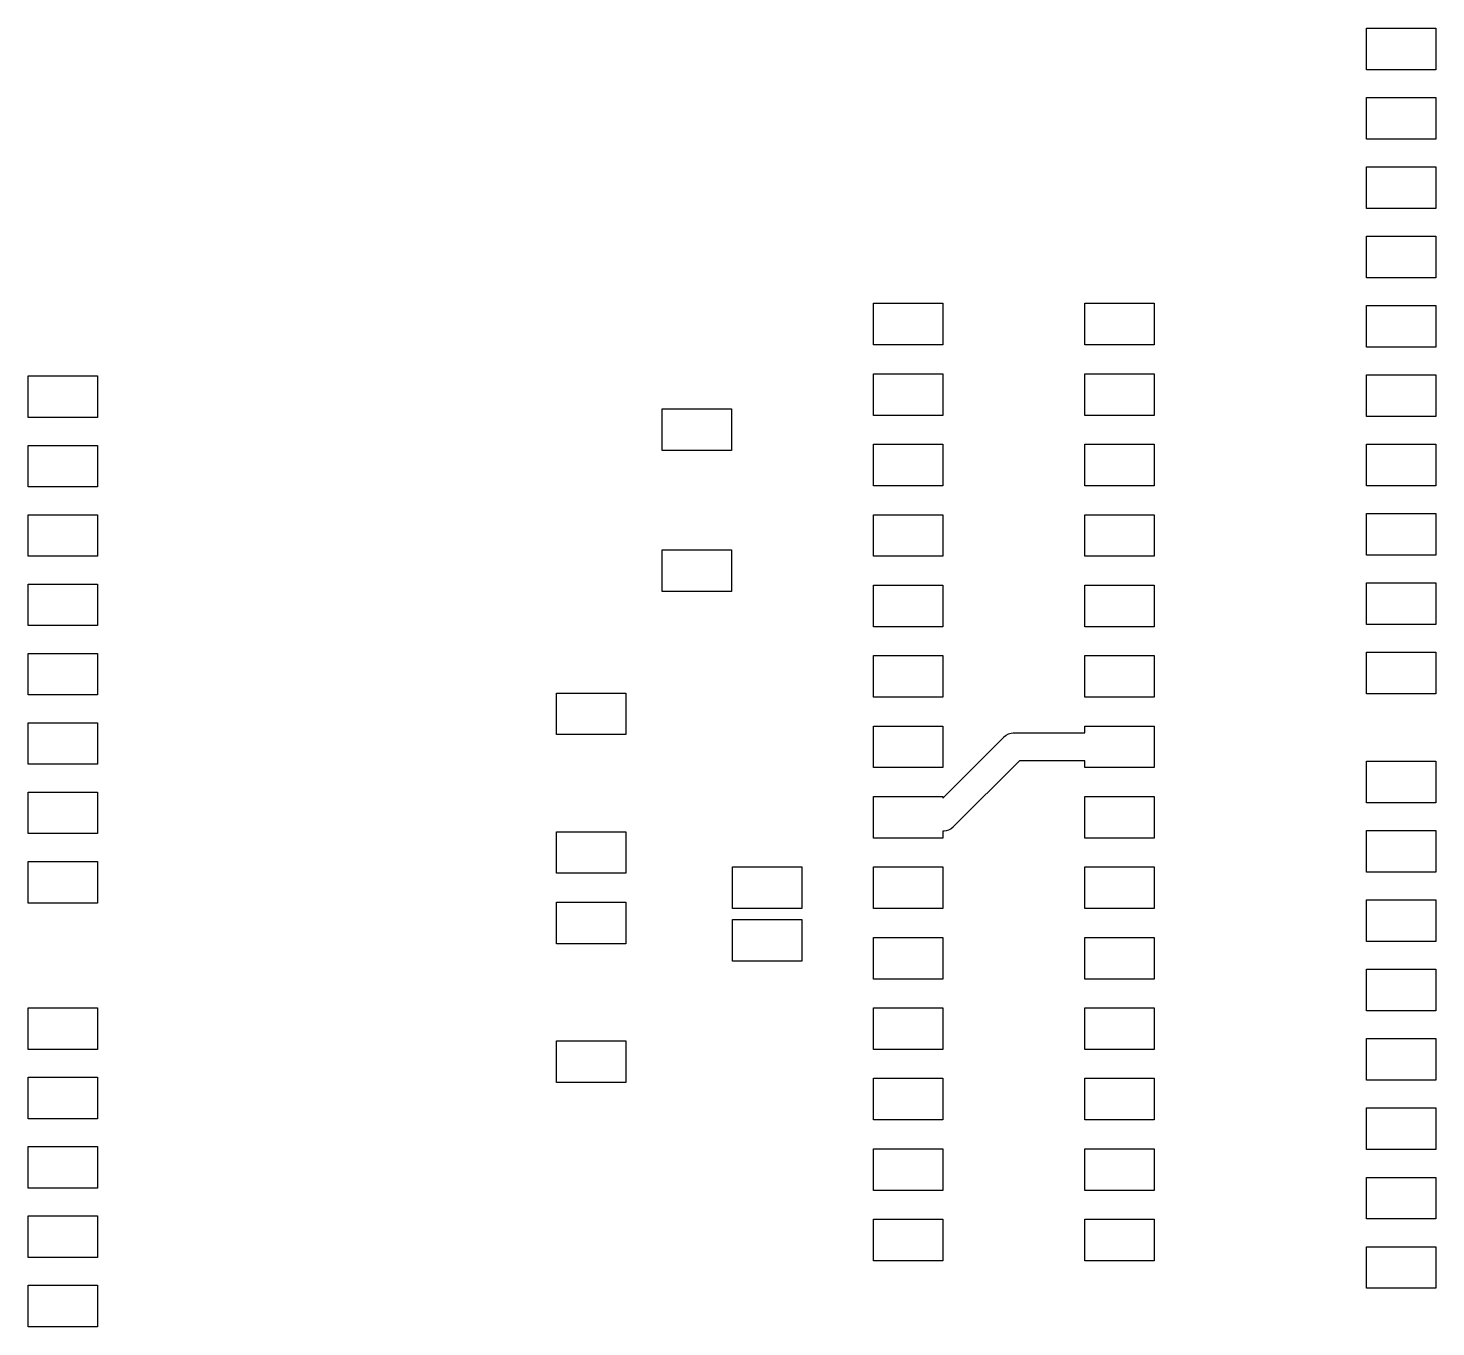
# Model space of a CAD drawing. Extents: x 88.9 to 139.7, y -113.6 to -66.8.
import ezdxf

# ---------------------------------------------------------------- set-up
doc = ezdxf.new("R2010")
doc.units = 0
doc.header["$MEASUREMENT"] = 0
doc.layers.add('BLACK', color=7, linetype='CONTINUOUS')

msp = doc.modelspace()

# ---------------------------------------------------------------- linework, layer by layer
at = {"layer": 'BLACK', "linetype": 'CONTINUOUS'}
for p, q in [((137.18, -68.3), (137.18, -66.8)), ((137.18, -66.8), (139.68, -66.8)), ((139.68, -66.8), (139.68, -68.3)), ((139.68, -68.3), (137.18, -68.3)), ((137.18, -70.8), (137.18, -69.3)), ((137.18, -69.3), (139.68, -69.3)), ((139.68, -69.3), (139.68, -70.8)), ((139.68, -70.8), (137.18, -70.8)), ((137.18, -73.3), (137.18, -71.8)), ((137.18, -71.8), (139.68, -71.8)), ((139.68, -71.8), (139.68, -73.3)), ((139.68, -73.3), (137.18, -73.3)), ((137.18, -75.8), (137.18, -74.3)), ((137.18, -74.3), (139.68, -74.3)), ((139.68, -74.3), (139.68, -75.8)), ((139.68, -75.8), (137.18, -75.8)), ((119.4, -78.22), (119.4, -76.72)), ((119.4, -76.72), (121.9, -76.72)), ((121.9, -76.72), (121.9, -78.22)), ((127.02, -78.22), (127.02, -76.72)), ((127.02, -76.72), (129.52, -76.72)), ((129.52, -76.72), (129.52, -78.22)), ((137.18, -78.3), (137.18, -76.8)), ((137.18, -76.8), (139.68, -76.8)), ((139.68, -76.8), (139.68, -78.3)), ((121.9, -78.22), (119.4, -78.22)), ((129.52, -78.22), (127.02, -78.22)), ((139.68, -78.3), (137.18, -78.3)), ((88.92, -80.84), (88.92, -79.34)), ((88.92, -79.34), (91.42, -79.34)), ((91.42, -79.34), (91.42, -80.84)), ((119.4, -80.76), (119.4, -79.26)), ((119.4, -79.26), (121.9, -79.26)), ((121.9, -79.26), (121.9, -80.76)), ((127.02, -80.76), (127.02, -79.26)), ((127.02, -79.26), (129.52, -79.26)), ((129.52, -79.26), (129.52, -80.76)), ((137.18, -80.8), (137.18, -79.3)), ((137.18, -79.3), (139.68, -79.3)), ((139.68, -79.3), (139.68, -80.8)), ((111.78, -82.03), (111.78, -80.53)), ((111.78, -80.53), (114.28, -80.53)), ((114.28, -80.53), (114.28, -82.03)), ((91.42, -80.84), (88.92, -80.84)), ((121.9, -80.76), (119.4, -80.76)), ((129.52, -80.76), (127.02, -80.76)), ((139.68, -80.8), (137.18, -80.8)), ((88.92, -83.34), (88.92, -81.84)), ((88.92, -81.84), (91.42, -81.84)), ((91.42, -81.84), (91.42, -83.34)), ((114.28, -82.03), (111.78, -82.03)), ((119.4, -83.3), (119.4, -81.8)), ((119.4, -81.8), (121.9, -81.8)), ((121.9, -81.8), (121.9, -83.3)), ((127.02, -83.3), (127.02, -81.8)), ((127.02, -81.8), (129.52, -81.8)), ((129.52, -81.8), (129.52, -83.3)), ((137.18, -83.3), (137.18, -81.8)), ((137.18, -81.8), (139.68, -81.8)), ((139.68, -81.8), (139.68, -83.3)), ((91.42, -83.34), (88.92, -83.34)), ((121.9, -83.3), (119.4, -83.3)), ((129.52, -83.3), (127.02, -83.3)), ((139.68, -83.3), (137.18, -83.3)), ((88.92, -85.84), (88.92, -84.34)), ((88.92, -84.34), (91.42, -84.34)), ((91.42, -84.34), (91.42, -85.84)), ((119.4, -85.84), (119.4, -84.34)), ((119.4, -84.34), (121.9, -84.34)), ((121.9, -84.34), (121.9, -85.84)), ((127.02, -85.84), (127.02, -84.34)), ((127.02, -84.34), (129.52, -84.34)), ((129.52, -84.34), (129.52, -85.84)), ((137.18, -85.8), (137.18, -84.3)), ((137.18, -84.3), (139.68, -84.3)), ((139.68, -84.3), (139.68, -85.8)), ((111.78, -87.11), (111.78, -85.61)), ((111.78, -85.61), (114.28, -85.61)), ((114.28, -85.61), (114.28, -87.11)), ((91.42, -85.84), (88.92, -85.84)), ((121.9, -85.84), (119.4, -85.84)), ((129.52, -85.84), (127.02, -85.84)), ((139.68, -85.8), (137.18, -85.8)), ((88.92, -88.34), (88.92, -86.84)), ((88.92, -86.84), (91.42, -86.84)), ((91.42, -86.84), (91.42, -88.34)), ((114.28, -87.11), (111.78, -87.11)), ((119.4, -88.38), (119.4, -86.88)), ((119.4, -86.88), (121.9, -86.88)), ((121.9, -86.88), (121.9, -88.38)), ((127.02, -88.38), (127.02, -86.88)), ((127.02, -86.88), (129.52, -86.88)), ((129.52, -86.88), (129.52, -88.38)), ((137.18, -88.3), (137.18, -86.8)), ((137.18, -86.8), (139.68, -86.8)), ((139.68, -86.8), (139.68, -88.3)), ((139.68, -88.3), (137.18, -88.3)), ((91.42, -88.34), (88.92, -88.34)), ((121.9, -88.38), (119.4, -88.38)), ((129.52, -88.38), (127.02, -88.38)), ((137.18, -90.8), (137.18, -89.3)), ((137.18, -89.3), (139.68, -89.3)), ((139.68, -89.3), (139.68, -90.8)), ((88.92, -90.84), (88.92, -89.34)), ((88.92, -89.34), (91.42, -89.34)), ((91.42, -89.34), (91.42, -90.84)), ((119.4, -90.92), (119.4, -89.42)), ((119.4, -89.42), (121.9, -89.42)), ((121.9, -89.42), (121.9, -90.92)), ((127.02, -90.92), (127.02, -89.42)), ((127.02, -89.42), (129.52, -89.42)), ((129.52, -89.42), (129.52, -90.92)), ((91.42, -90.84), (88.92, -90.84)), ((107.97, -92.27), (107.97, -90.77)), ((107.97, -90.77), (110.47, -90.77)), ((110.47, -90.77), (110.47, -92.27)), ((139.68, -90.8), (137.18, -90.8)), ((121.9, -90.92), (119.4, -90.92)), ((129.52, -90.92), (127.02, -90.92)), ((88.92, -93.34), (88.92, -91.84)), ((88.92, -91.84), (91.42, -91.84)), ((91.42, -91.84), (91.42, -93.34)), ((110.47, -92.27), (107.97, -92.27)), ((119.4, -93.46), (119.4, -91.96)), ((119.4, -91.96), (121.9, -91.96)), ((121.9, -91.96), (121.9, -93.46)), ((121.9, -94.5629), (124.089, -92.3738)), ((124.089, -92.3738), (124.105, -92.3547)), ((124.105, -92.3547), (124.181, -92.2923)), ((124.181, -92.2923), (124.268, -92.2458)), ((124.268, -92.2458), (124.362, -92.2172)), ((124.362, -92.2172), (124.435, -92.21)), ((124.435, -92.21), (124.46, -92.2076)), ((124.435, -92.21), (124.435, -92.21)), ((124.46, -92.2076), (124.485, -92.21)), ((124.485, -92.21), (127.02, -92.21)), ((127.02, -92.21), (127.02, -91.96)), ((127.02, -91.96), (129.52, -91.96)), ((129.52, -91.96), (129.52, -93.46)), ((91.42, -93.34), (88.92, -93.34)), ((124.667, -93.21), (122.291, -95.5862)), ((127.02, -93.21), (124.667, -93.21)), ((127.02, -93.46), (127.02, -93.21)), ((137.18, -94.73), (137.18, -93.23)), ((137.18, -93.23), (139.68, -93.23)), ((139.68, -93.23), (139.68, -94.73)), ((121.9, -93.46), (119.4, -93.46)), ((129.52, -93.46), (127.02, -93.46)), ((88.92, -95.84), (88.92, -94.34)), ((88.92, -94.34), (91.42, -94.34)), ((91.42, -94.34), (91.42, -95.84)), ((119.4, -96), (119.4, -94.5)), ((119.4, -94.5), (121.9, -94.5)), ((121.9, -94.5), (121.9, -94.5629)), ((127.02, -96), (127.02, -94.5)), ((127.02, -94.5), (129.52, -94.5)), ((129.52, -94.5), (129.52, -96)), ((139.68, -94.73), (137.18, -94.73)), ((91.42, -95.84), (88.92, -95.84)), ((107.97, -97.27), (107.97, -95.77)), ((107.97, -95.77), (110.47, -95.77)), ((110.47, -95.77), (110.47, -97.27)), ((121.92, -95.7524), (121.9, -95.7504)), ((121.9, -95.7504), (121.9, -96)), ((121.945, -95.75), (121.92, -95.7524)), ((122.018, -95.7428), (121.945, -95.75)), ((122.112, -95.7142), (122.018, -95.7428)), ((122.199, -95.6677), (122.112, -95.7142)), ((122.275, -95.6053), (122.199, -95.6677)), ((122.291, -95.5862), (122.275, -95.6053)), ((137.18, -97.23), (137.18, -95.73)), ((137.18, -95.73), (139.68, -95.73)), ((139.68, -95.73), (139.68, -97.23)), ((121.9, -96), (119.4, -96)), ((129.52, -96), (127.02, -96)), ((88.92, -98.34), (88.92, -96.84)), ((88.92, -96.84), (91.42, -96.84)), ((91.42, -96.84), (91.42, -98.34)), ((110.47, -97.27), (107.97, -97.27)), ((114.32, -98.54), (114.32, -97.04)), ((114.32, -97.04), (116.82, -97.04)), ((116.82, -97.04), (116.82, -98.54)), ((119.4, -98.54), (119.4, -97.04)), ((119.4, -97.04), (121.9, -97.04)), ((121.9, -97.04), (121.9, -98.54)), ((127.02, -98.54), (127.02, -97.04)), ((127.02, -97.04), (129.52, -97.04)), ((129.52, -97.04), (129.52, -98.54)), ((139.68, -97.23), (137.18, -97.23)), ((91.42, -98.34), (88.92, -98.34)), ((107.97, -99.81), (107.97, -98.31)), ((107.97, -98.31), (110.47, -98.31)), ((110.47, -98.31), (110.47, -99.81)), ((137.18, -99.73), (137.18, -98.23)), ((137.18, -98.23), (139.68, -98.23)), ((139.68, -98.23), (139.68, -99.73)), ((116.82, -98.54), (114.32, -98.54)), ((114.32, -100.44), (114.32, -98.94)), ((114.32, -98.94), (116.82, -98.94)), ((116.82, -98.94), (116.82, -100.44)), ((121.9, -98.54), (119.4, -98.54)), ((129.52, -98.54), (127.02, -98.54)), ((110.47, -99.81), (107.97, -99.81)), ((119.4, -101.08), (119.4, -99.58)), ((119.4, -99.58), (121.9, -99.58)), ((121.9, -99.58), (121.9, -101.08)), ((127.02, -101.08), (127.02, -99.58)), ((127.02, -99.58), (129.52, -99.58)), ((129.52, -99.58), (129.52, -101.08)), ((139.68, -99.73), (137.18, -99.73)), ((116.82, -100.44), (114.32, -100.44)), ((137.18, -102.23), (137.18, -100.73)), ((137.18, -100.73), (139.68, -100.73)), ((139.68, -100.73), (139.68, -102.23)), ((121.9, -101.08), (119.4, -101.08)), ((129.52, -101.08), (127.02, -101.08)), ((88.92, -103.62), (88.92, -102.12)), ((88.92, -102.12), (91.42, -102.12)), ((91.42, -102.12), (91.42, -103.62)), ((119.4, -103.62), (119.4, -102.12)), ((119.4, -102.12), (121.9, -102.12)), ((121.9, -102.12), (121.9, -103.62)), ((127.02, -103.62), (127.02, -102.12)), ((127.02, -102.12), (129.52, -102.12)), ((129.52, -102.12), (129.52, -103.62)), ((139.68, -102.23), (137.18, -102.23)), ((107.97, -104.81), (107.97, -103.31)), ((107.97, -103.31), (110.47, -103.31)), ((110.47, -103.31), (110.47, -104.81)), ((137.18, -104.73), (137.18, -103.23)), ((137.18, -103.23), (139.68, -103.23)), ((139.68, -103.23), (139.68, -104.73)), ((91.42, -103.62), (88.92, -103.62)), ((121.9, -103.62), (119.4, -103.62)), ((129.52, -103.62), (127.02, -103.62)), ((88.92, -106.12), (88.92, -104.62)), ((88.92, -104.62), (91.42, -104.62)), ((91.42, -104.62), (91.42, -106.12)), ((110.47, -104.81), (107.97, -104.81)), ((119.4, -106.16), (119.4, -104.66)), ((119.4, -104.66), (121.9, -104.66)), ((121.9, -104.66), (121.9, -106.16)), ((127.02, -106.16), (127.02, -104.66)), ((127.02, -104.66), (129.52, -104.66)), ((129.52, -104.66), (129.52, -106.16)), ((139.68, -104.73), (137.18, -104.73)), ((137.18, -107.23), (137.18, -105.73)), ((137.18, -105.73), (139.68, -105.73)), ((139.68, -105.73), (139.68, -107.23)), ((91.42, -106.12), (88.92, -106.12)), ((121.9, -106.16), (119.4, -106.16)), ((129.52, -106.16), (127.02, -106.16)), ((88.92, -108.62), (88.92, -107.12)), ((88.92, -107.12), (91.42, -107.12)), ((91.42, -107.12), (91.42, -108.62)), ((119.4, -108.7), (119.4, -107.2)), ((119.4, -107.2), (121.9, -107.2)), ((121.9, -107.2), (121.9, -108.7)), ((127.02, -108.7), (127.02, -107.2)), ((127.02, -107.2), (129.52, -107.2)), ((129.52, -107.2), (129.52, -108.7)), ((139.68, -107.23), (137.18, -107.23)), ((91.42, -108.62), (88.92, -108.62)), ((137.18, -109.73), (137.18, -108.23)), ((137.18, -108.23), (139.68, -108.23)), ((139.68, -108.23), (139.68, -109.73)), ((121.9, -108.7), (119.4, -108.7)), ((129.52, -108.7), (127.02, -108.7)), ((88.92, -111.12), (88.92, -109.62)), ((88.92, -109.62), (91.42, -109.62)), ((91.42, -109.62), (91.42, -111.12)), ((119.4, -111.24), (119.4, -109.74)), ((119.4, -109.74), (121.9, -109.74)), ((121.9, -109.74), (121.9, -111.24)), ((127.02, -111.24), (127.02, -109.74)), ((127.02, -109.74), (129.52, -109.74)), ((129.52, -109.74), (129.52, -111.24)), ((139.68, -109.73), (137.18, -109.73)), ((91.42, -111.12), (88.92, -111.12)), ((137.18, -112.23), (137.18, -110.73)), ((137.18, -110.73), (139.68, -110.73)), ((139.68, -110.73), (139.68, -112.23)), ((121.9, -111.24), (119.4, -111.24)), ((129.52, -111.24), (127.02, -111.24)), ((88.92, -113.62), (88.92, -112.12)), ((88.92, -112.12), (91.42, -112.12)), ((91.42, -112.12), (91.42, -113.62)), ((139.68, -112.23), (137.18, -112.23)), ((91.42, -113.62), (88.92, -113.62))]:
    msp.add_line(p, q, dxfattribs=at)

doc.saveas('drawing.dxf')
